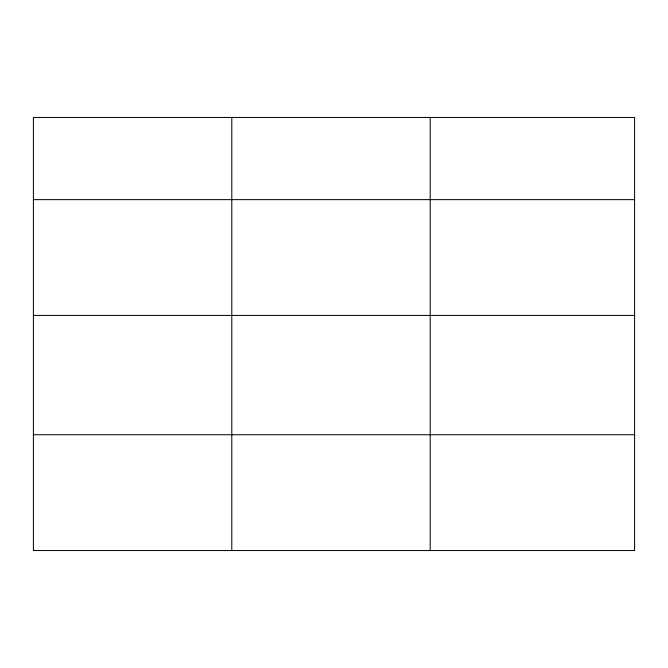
<?xml version="1.0" encoding="UTF-8"?>
<svg xmlns="http://www.w3.org/2000/svg" width="668" height="668" viewBox="0 0 668 668"><rect width="100%" height="100%" fill="white"/><g stroke="black" fill="none" stroke-linecap="round" stroke-linejoin="round"><path stroke-width="1" d="M634.6 315.43L634.6 117.459L33.4 117.459L33.4 550.541L634.6 550.541L634.6 315.43L33.4 315.43M33.4 199.632L634.6 199.632M33.4 434.743L634.6 434.743M430.192 117.459L430.192 550.541M231.796 117.459L231.796 550.541"/></g></svg>
